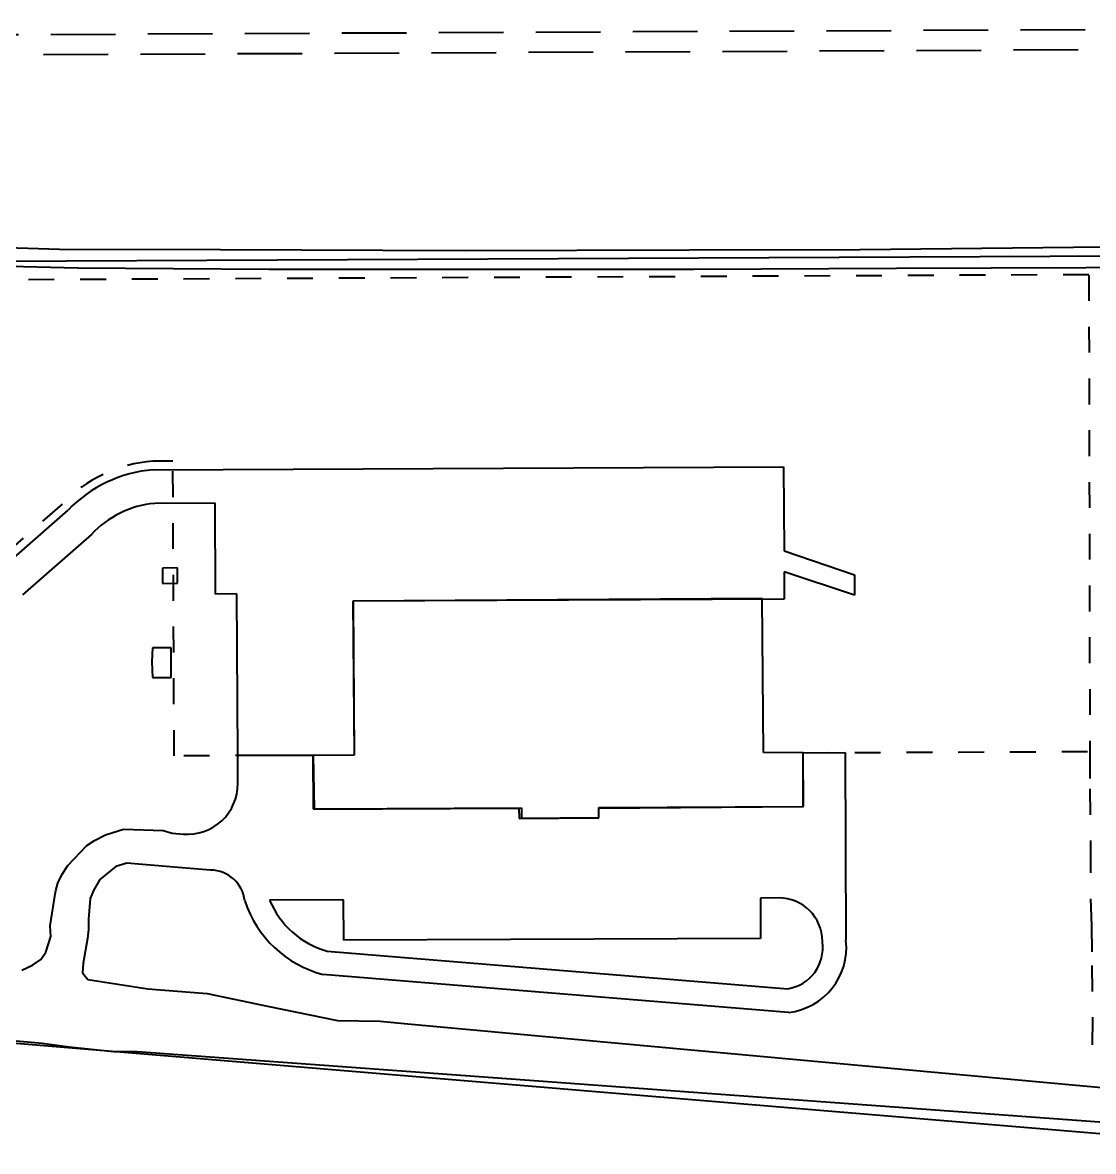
# Model space of a CAD drawing. Header units: metres. Extents: x 625987 to 635197, y 3048449 to 3066446.
# Drawn here: x 634643.004 to 634647.144, y 3063193.823 to 3063198.185 of the extents above; entities that cross this region are included whole.
import ezdxf

# ---------------------------------------------------------------- set-up
doc = ezdxf.new("R2010")
doc.units = ezdxf.units.M
doc.linetypes.add('DASHED', pattern=[0.75, 0.5, -0.25])
doc.linetypes.add('HIDDEN', pattern=[0.375, 0.25, -0.125])
for name, color, linetype, lineweight in [('C-BLDG', 253, 'Continuous', 5), ('C-CLER-AERO', 253, 'Continuous', 5), ('C-FENC-AIRF-SECU', 253, 'DASHED', 0), ('C-NTWK-WATR-AIRF', 253, 'HIDDEN', 0), ('C-ROAD-AIRF', 253, 'Continuous', 5), ('C-ROAD-LAND', 253, 'Continuous', 9)]:
    doc.layers.add(name, color=color, linetype=linetype, lineweight=lineweight)
doc.styles.add('ADPI R', font='swiss.ttf')
doc.linetypes.add('OLS', pattern='A,4,-2,4,-2,["OLS",ADPI R,S=1.2,R=0,X=-1.7,Y=-0.5],-2,4,-2,4,-2', length=26)

msp = doc.modelspace()

# ---------------------------------------------------------------- linework, layer by layer
at = {"layer": 'C-BLDG', "lineweight": 40}
for p, q in [((634643.6035, 3063196.0778, 24568986.0801), (634643.545, 3063196.0765, 24568986.0801)), ((634643.6035, 3063196.0778, 24568986.0801), (634643.545, 3063196.0765, 24568986.0801)), ((634643.545, 3063196.0765, 24568986.0801), (634643.545, 3063196.0179, 24568986.0801)), ((634643.545, 3063196.0765, 24568986.0801), (634643.545, 3063196.0179, 24568986.0801)), ((634643.6035, 3063196.0192, 24568986.0801), (634643.6035, 3063196.0778, 24568986.0801)), ((634643.6035, 3063196.0192, 24568986.0801), (634643.6035, 3063196.0778, 24568986.0801)), ((634643.545, 3063196.0179, 24568986.0801), (634643.6035, 3063196.0192, 24568986.0801)), ((634643.545, 3063196.0179, 24568986.0801), (634643.6035, 3063196.0192, 24568986.0801)), ((634645.8636, 3063195.9595, 24568986.0801), (634644.2806, 3063195.9496, 24568986.0801)), ((634645.8636, 3063195.9595, 24568986.0801), (634644.2806, 3063195.9496, 24568986.0801)), ((634644.2806, 3063195.9496, 24568986.0801), (634644.2855, 3063195.3545, 24568986.0801)), ((634644.2806, 3063195.9496, 24568986.0801), (634644.2855, 3063195.3545, 24568986.0801)), ((634645.8685, 3063195.3644, 24568986.0801), (634645.8636, 3063195.9595, 24568986.0801)), ((634645.8685, 3063195.3644, 24568986.0801), (634645.8636, 3063195.9595, 24568986.0801)), ((634643.5065, 3063195.769, 24568986.0801), (634643.5038, 3063195.7145, 24568986.0801)), ((634643.5065, 3063195.769, 24568986.0801), (634643.5038, 3063195.7145, 24568986.0801)), ((634643.5791, 3063195.7685, 24568986.0801), (634643.5065, 3063195.769, 24568986.0801)), ((634643.5791, 3063195.7685, 24568986.0801), (634643.5065, 3063195.769, 24568986.0801)), ((634643.5791, 3063195.6545, 24568986.0801), (634643.5791, 3063195.7685, 24568986.0801)), ((634643.5791, 3063195.6545, 24568986.0801), (634643.5791, 3063195.7685, 24568986.0801)), ((634643.5038, 3063195.7145, 24568986.0801), (634643.5058, 3063195.6548, 24568986.0801)), ((634643.5038, 3063195.7145, 24568986.0801), (634643.5058, 3063195.6548, 24568986.0801)), ((634643.5058, 3063195.6548, 24568986.0801), (634643.5791, 3063195.6545, 24568986.0801)), ((634643.5058, 3063195.6548, 24568986.0801), (634643.5791, 3063195.6545, 24568986.0801)), ((634646.0216, 3063195.3634, 24568986.0801), (634645.8685, 3063195.3644, 24568986.0801)), ((634646.0216, 3063195.3634, 24568986.0801), (634645.8685, 3063195.3644, 24568986.0801)), ((634646.0224, 3063195.1558, 24568986.0801), (634646.0216, 3063195.3634, 24568986.0801)), ((634646.0224, 3063195.1558, 24568986.0801), (634646.0216, 3063195.3634, 24568986.0801)), ((634644.2855, 3063195.3545, 24568986.0801), (634644.1272, 3063195.3526, 24568986.0801)), ((634644.2855, 3063195.3545, 24568986.0801), (634644.1272, 3063195.3526, 24568986.0801)), ((634644.1272, 3063195.3526, 24568986.0801), (634644.132, 3063195.1454, 24568986.0801)), ((634644.1272, 3063195.3526, 24568986.0801), (634644.132, 3063195.1454, 24568986.0801)), ((634644.132, 3063195.1454, 24568986.0801), (634644.9224, 3063195.1488, 24568986.0801)), ((634644.132, 3063195.1454, 24568986.0801), (634644.9224, 3063195.1488, 24568986.0801)), ((634644.9224, 3063195.1488, 24568986.0801), (634644.9237, 3063195.1097, 24568986.0801)), ((634644.9224, 3063195.1488, 24568986.0801), (634644.9237, 3063195.1097, 24568986.0801)), ((634645.2319, 3063195.1499, 24568986.0801), (634646.0224, 3063195.1558, 24568986.0801)), ((634645.2319, 3063195.1499, 24568986.0801), (634646.0224, 3063195.1558, 24568986.0801)), ((634645.2324, 3063195.1118, 24568986.0801), (634645.2319, 3063195.1499, 24568986.0801)), ((634645.2324, 3063195.1118, 24568986.0801), (634645.2319, 3063195.1499, 24568986.0801)), ((634644.9237, 3063195.1097, 24568986.0801), (634645.2324, 3063195.1118, 24568986.0801)), ((634644.9237, 3063195.1097, 24568986.0801), (634645.2324, 3063195.1118, 24568986.0801)), ((634642.119, 3063194.3129, 24568986.0801), (634648.0009, 3063193.8228, 24568986.0801)), ((634642.119, 3063194.3129, 24568986.0801), (634648.0009, 3063193.8228, 24568986.0801))]:
    msp.add_line(p, q, dxfattribs=at)
at = {"layer": 'C-CLER-AERO', "linetype": 'OLS', "lineweight": 40}
msp.add_line((634652.5942, 3063197.3079, 24568986.0801), (634612.9564, 3063197.1199, 24568986.0801), dxfattribs=at)
msp.add_line((634652.5942, 3063197.3079, 24568986.0801), (634612.9564, 3063197.1199, 24568986.0801), dxfattribs=at)
at = {"layer": 'C-FENC-AIRF-SECU', "lineweight": 40, "ltscale": 0.2}
for p, q in [((634647.1267, 3063197.211, 24568986.0801), (634631.7257, 3063197.1381, 24568986.0801)), ((634647.1267, 3063197.211, 24568986.0801), (634631.7257, 3063197.1381, 24568986.0801)), ((634648.7235, 3063197.2174, 24568986.0801), (634647.1267, 3063197.2098, 24568986.0801)), ((634648.7235, 3063197.2174, 24568986.0801), (634647.1267, 3063197.2098, 24568986.0801)), ((634647.1267, 3063197.2098, 24568986.0801), (634647.1303, 3063195.3636, 24568986.0801)), ((634647.1267, 3063197.2098, 24568986.0801), (634647.1303, 3063195.3636, 24568986.0801)), ((634643.585, 3063196.491, 24568986.0801), (634643.508, 3063196.4906, 24568986.0801)), ((634643.585, 3063196.491, 24568986.0801), (634643.508, 3063196.4906, 24568986.0801)), ((634643.5904, 3063195.3512, 24568986.0801), (634643.585, 3063196.491, 24568986.0801)), ((634643.5904, 3063195.3512, 24568986.0801), (634643.585, 3063196.491, 24568986.0801)), ((634643.1567, 3063196.3247, 24568986.0801), (634642.896, 3063196.096, 24568986.0801)), ((634643.1567, 3063196.3247, 24568986.0801), (634642.896, 3063196.096, 24568986.0801)), ((634646.0215, 3063195.3634, 24568986.0801), (634647.1321, 3063195.3687, 24568986.0801)), ((634646.0215, 3063195.3634, 24568986.0801), (634647.1321, 3063195.3687, 24568986.0801)), ((634647.1303, 3063195.3636, 24568986.0801), (634647.1307, 3063195.2238, 24568986.0801)), ((634647.1303, 3063195.3636, 24568986.0801), (634647.1307, 3063195.2238, 24568986.0801)), ((634644.1272, 3063195.3538, 24568986.0801), (634643.5904, 3063195.3512, 24568986.0801)), ((634644.1272, 3063195.3538, 24568986.0801), (634643.5904, 3063195.3512, 24568986.0801)), ((634647.1307, 3063195.2238, 24568986.0801), (634647.1332, 3063194.9995, 24568986.0801)), ((634647.1307, 3063195.2238, 24568986.0801), (634647.1332, 3063194.9995, 24568986.0801)), ((634647.1332, 3063194.9995, 24568986.0801), (634647.1336, 3063194.7674, 24568986.0801)), ((634647.1332, 3063194.9995, 24568986.0801), (634647.1336, 3063194.7674, 24568986.0801)), ((634647.1336, 3063194.7674, 24568986.0801), (634647.1363, 3063194.6935, 24568986.0801)), ((634647.1336, 3063194.7674, 24568986.0801), (634647.1363, 3063194.6935, 24568986.0801)), ((634647.1363, 3063194.6935, 24568986.0801), (634647.1385, 3063194.5414, 24568986.0801)), ((634647.1363, 3063194.6935, 24568986.0801), (634647.1385, 3063194.5414, 24568986.0801)), ((634647.1385, 3063194.5414, 24568986.0801), (634647.1401, 3063194.3348, 24568986.0801)), ((634647.1385, 3063194.5414, 24568986.0801), (634647.1401, 3063194.3348, 24568986.0801)), ((634647.1401, 3063194.3348, 24568986.0801), (634647.1379, 3063194.1552, 24568986.0801)), ((634647.1401, 3063194.3348, 24568986.0801), (634647.1379, 3063194.1552, 24568986.0801))]:
    msp.add_line(p, q, dxfattribs=at)
msp.add_ellipse((634643.5502, 3063195.9465, 24568986.0801), major_axis=(0.386, 0.386), ratio=1, start_param=0.862784, end_param=1.590498, dxfattribs=at)
msp.add_ellipse((634643.5502, 3063195.9465, 24568986.0801), major_axis=(0.386, 0.386), ratio=1, start_param=0.862784, end_param=1.590498, dxfattribs=at)
at = {"layer": 'C-NTWK-WATR-AIRF', "lineweight": 40}
for p, q in [((634641.9879, 3063198.1346, 24568986.0801), (634652.7282, 3063198.1855, 24568986.0801)), ((634641.9879, 3063198.1346, 24568986.0801), (634652.7282, 3063198.1855, 24568986.0801)), ((634641.9603, 3063198.0565, 24568986.0801), (634652.7286, 3063198.1075, 24568986.0801)), ((634641.9603, 3063198.0565, 24568986.0801), (634652.7286, 3063198.1075, 24568986.0801))]:
    msp.add_line(p, q, dxfattribs=at)
at = {"layer": 'C-ROAD-AIRF', "lineweight": 40}
for p, q in [((634643.147, 3063197.3083, 24568986.0801), (634642.5542, 3063197.3265, 24568986.0801)), ((634643.147, 3063197.3083, 24568986.0801), (634642.5542, 3063197.3265, 24568986.0801)), ((634647.7126, 3063197.3214, 24568986.0801), (634647.0671, 3063197.316, 24568986.0801)), ((634647.7126, 3063197.3214, 24568986.0801), (634647.0671, 3063197.316, 24568986.0801)), ((634643.7688, 3063197.3068, 24568986.0801), (634643.147, 3063197.3083, 24568986.0801)), ((634643.7688, 3063197.3068, 24568986.0801), (634643.147, 3063197.3083, 24568986.0801)), ((634644.7116, 3063197.3031, 24568986.0801), (634643.7688, 3063197.3068, 24568986.0801)), ((634644.7116, 3063197.3031, 24568986.0801), (634643.7688, 3063197.3068, 24568986.0801)), ((634645.5809, 3063197.3053, 24568986.0801), (634644.7116, 3063197.3031, 24568986.0801)), ((634645.5809, 3063197.3053, 24568986.0801), (634644.7116, 3063197.3031, 24568986.0801)), ((634646.2407, 3063197.3072, 24568986.0801), (634645.5809, 3063197.3053, 24568986.0801)), ((634646.2407, 3063197.3072, 24568986.0801), (634645.5809, 3063197.3053, 24568986.0801)), ((634647.0671, 3063197.316, 24568986.0801), (634646.2407, 3063197.3072, 24568986.0801)), ((634647.0671, 3063197.316, 24568986.0801), (634646.2407, 3063197.3072, 24568986.0801)), ((634642.5107, 3063197.2555, 24568986.0801), (634643.2173, 3063197.237, 24568986.0801)), ((634642.5107, 3063197.2555, 24568986.0801), (634643.2173, 3063197.237, 24568986.0801)), ((634643.2173, 3063197.237, 24568986.0801), (634643.9572, 3063197.2321, 24568986.0801)), ((634643.2173, 3063197.237, 24568986.0801), (634643.9572, 3063197.2321, 24568986.0801)), ((634643.9572, 3063197.2321, 24568986.0801), (634644.8, 3063197.2319, 24568986.0801)), ((634643.9572, 3063197.2321, 24568986.0801), (634644.8, 3063197.2319, 24568986.0801)), ((634644.8, 3063197.2319, 24568986.0801), (634645.599, 3063197.2327, 24568986.0801)), ((634644.8, 3063197.2319, 24568986.0801), (634645.599, 3063197.2327, 24568986.0801)), ((634645.599, 3063197.2327, 24568986.0801), (634646.3833, 3063197.2362, 24568986.0801)), ((634645.599, 3063197.2327, 24568986.0801), (634646.3833, 3063197.2362, 24568986.0801)), ((634646.3833, 3063197.2362, 24568986.0801), (634647.1155, 3063197.2395, 24568986.0801)), ((634646.3833, 3063197.2362, 24568986.0801), (634647.1155, 3063197.2395, 24568986.0801)), ((634647.1155, 3063197.2395, 24568986.0801), (634649.1179, 3063197.2517, 24568986.0801)), ((634647.1155, 3063197.2395, 24568986.0801), (634649.1179, 3063197.2517, 24568986.0801)), ((634643.5094, 3063196.4574, 24568986.0801), (634645.9466, 3063196.4689, 24568986.0801)), ((634643.5094, 3063196.4574, 24568986.0801), (634645.9466, 3063196.4689, 24568986.0801)), ((634645.9466, 3063196.4689, 24568986.0801), (634645.9481, 3063196.1439, 24568986.0801)), ((634645.9466, 3063196.4689, 24568986.0801), (634645.9481, 3063196.1439, 24568986.0801)), ((634643.7485, 3063196.3286, 24568986.0801), (634643.5152, 3063196.3274, 24568986.0801)), ((634643.7485, 3063196.3286, 24568986.0801), (634643.5152, 3063196.3274, 24568986.0801)), ((634643.7501, 3063195.9769, 24568986.0801), (634643.7485, 3063196.3286, 24568986.0801)), ((634643.7501, 3063195.9769, 24568986.0801), (634643.7485, 3063196.3286, 24568986.0801)), ((634642.918, 3063196.0711, 24568986.0801), (634643.1798, 3063196.3007, 24568986.0801)), ((634642.918, 3063196.0711, 24568986.0801), (634643.1798, 3063196.3007, 24568986.0801)), ((634643.2701, 3063196.207, 24568986.0801), (634643.004, 3063195.9737, 24568986.0801)), ((634643.2701, 3063196.207, 24568986.0801), (634643.004, 3063195.9737, 24568986.0801)), ((634645.9481, 3063196.1439, 24568986.0801), (634646.2207, 3063196.0516, 24568986.0801)), ((634645.9481, 3063196.1439, 24568986.0801), (634646.2207, 3063196.0516, 24568986.0801)), ((634646.2211, 3063195.9722, 24568986.0801), (634645.9485, 3063196.0631, 24568986.0801)), ((634645.9485, 3063196.0631, 24568986.0801), (634645.949, 3063195.9575, 24568986.0801)), ((634646.2211, 3063195.9722, 24568986.0801), (634645.9485, 3063196.0631, 24568986.0801)), ((634645.9485, 3063196.0631, 24568986.0801), (634645.949, 3063195.9575, 24568986.0801)), ((634646.2207, 3063196.0516, 24568986.0801), (634646.2211, 3063195.9722, 24568986.0801)), ((634646.2207, 3063196.0516, 24568986.0801), (634646.2211, 3063195.9722, 24568986.0801)), ((634643.8329, 3063195.9773, 24568986.0801), (634643.7501, 3063195.9769, 24568986.0801)), ((634643.8329, 3063195.9773, 24568986.0801), (634643.7501, 3063195.9769, 24568986.0801)), ((634643.8358, 3063195.3524, 24568986.0801), (634643.8329, 3063195.9773, 24568986.0801)), ((634643.8358, 3063195.3524, 24568986.0801), (634643.8329, 3063195.9773, 24568986.0801)), ((634645.949, 3063195.9575, 24568986.0801), (634644.2827, 3063195.9497, 24568986.0801)), ((634645.949, 3063195.9575, 24568986.0801), (634644.2827, 3063195.9497, 24568986.0801)), ((634644.2827, 3063195.9497, 24568986.0801), (634644.2855, 3063195.3545, 24568986.0801)), ((634644.2827, 3063195.9497, 24568986.0801), (634644.2855, 3063195.3545, 24568986.0801)), ((634644.2855, 3063195.3545, 24568986.0801), (634643.8358, 3063195.3524, 24568986.0801)), ((634644.2855, 3063195.3545, 24568986.0801), (634643.8358, 3063195.3524, 24568986.0801))]:
    msp.add_line(p, q, dxfattribs=at)
for major_axis, start_param, end_param in [((-0.3624, 0.3624), -0.705692, 0.02242), ((-0.3624, 0.3624), -0.705692, 0.02242), ((-0.2705, 0.2705), -0.693881, 0.036249), ((-0.2705, 0.2705), -0.693881, 0.036249)]:
    msp.add_ellipse((634643.5502, 3063195.9465, 24568986.0801), major_axis=major_axis, ratio=1, start_param=start_param, end_param=end_param, dxfattribs=at)
at = {"layer": 'C-ROAD-LAND', "lineweight": 40}
for p, q in [((634646.0219, 3063195.3634, 24568986.0801), (634646.1841, 3063195.3642, 24568986.0801)), ((634646.0219, 3063195.3634, 24568986.0801), (634646.1841, 3063195.3642, 24568986.0801)), ((634646.0229, 3063195.1555, 24568986.0801), (634646.0219, 3063195.3634, 24568986.0801)), ((634646.0229, 3063195.1555, 24568986.0801), (634646.0219, 3063195.3634, 24568986.0801)), ((634646.1841, 3063195.3642, 24568986.0801), (634646.1875, 3063194.6386, 24568986.0801)), ((634646.1841, 3063195.3642, 24568986.0801), (634646.1875, 3063194.6386, 24568986.0801)), ((634643.8358, 3063195.3524, 24568986.0801), (634644.1263, 3063195.3538, 24568986.0801)), ((634643.8358, 3063195.3524, 24568986.0801), (634644.1263, 3063195.3538, 24568986.0801)), ((634643.8363, 3063195.2443, 24568986.0801), (634643.8358, 3063195.3524, 24568986.0801)), ((634643.8363, 3063195.2443, 24568986.0801), (634643.8358, 3063195.3524, 24568986.0801)), ((634644.1263, 3063195.3538, 24568986.0801), (634644.1273, 3063195.1465, 24568986.0801)), ((634644.1263, 3063195.3538, 24568986.0801), (634644.1273, 3063195.1465, 24568986.0801)), ((634644.1273, 3063195.1465, 24568986.0801), (634644.1403, 3063195.1466, 24568986.0801)), ((634644.1273, 3063195.1465, 24568986.0801), (634644.1403, 3063195.1466, 24568986.0801)), ((634644.1403, 3063195.1466, 24568986.0801), (634644.1533, 3063195.1466, 24568986.0801)), ((634644.1403, 3063195.1466, 24568986.0801), (634644.1533, 3063195.1466, 24568986.0801)), ((634644.1533, 3063195.1466, 24568986.0801), (634644.933, 3063195.1503, 24568986.0801)), ((634644.1533, 3063195.1466, 24568986.0801), (634644.933, 3063195.1503, 24568986.0801)), ((634644.933, 3063195.1503, 24568986.0801), (634644.9332, 3063195.1113, 24568986.0801)), ((634644.933, 3063195.1503, 24568986.0801), (634644.9332, 3063195.1113, 24568986.0801)), ((634645.2319, 3063195.1517, 24568986.0801), (634646.0229, 3063195.1555, 24568986.0801)), ((634645.2319, 3063195.1517, 24568986.0801), (634646.0229, 3063195.1555, 24568986.0801)), ((634645.2321, 3063195.1128, 24568986.0801), (634645.2319, 3063195.1517, 24568986.0801)), ((634645.2321, 3063195.1128, 24568986.0801), (634645.2319, 3063195.1517, 24568986.0801)), ((634644.9332, 3063195.1113, 24568986.0801), (634645.2321, 3063195.1128, 24568986.0801)), ((634644.9332, 3063195.1113, 24568986.0801), (634645.2321, 3063195.1128, 24568986.0801)), ((634643.3246, 3063195.0457, 24568986.0801), (634643.3937, 3063195.0688, 24568986.0801)), ((634643.3246, 3063195.0457, 24568986.0801), (634643.3937, 3063195.0688, 24568986.0801)), ((634643.3937, 3063195.0688, 24568986.0801), (634643.5471, 3063195.0628, 24568986.0801)), ((634643.3937, 3063195.0688, 24568986.0801), (634643.5471, 3063195.0628, 24568986.0801)), ((634643.5471, 3063195.0628, 24568986.0801), (634643.5823, 3063195.0525, 24568986.0801)), ((634643.5471, 3063195.0628, 24568986.0801), (634643.5823, 3063195.0525, 24568986.0801)), ((634643.5823, 3063195.0525, 24568986.0801), (634643.6258, 3063195.049, 24568986.0801)), ((634643.5823, 3063195.0525, 24568986.0801), (634643.6258, 3063195.049, 24568986.0801)), ((634643.253, 3063195.0057, 24568986.0801), (634643.2827, 3063195.025, 24568986.0801)), ((634643.253, 3063195.0057, 24568986.0801), (634643.2827, 3063195.025, 24568986.0801)), ((634643.2827, 3063195.025, 24568986.0801), (634643.3246, 3063195.0457, 24568986.0801)), ((634643.2827, 3063195.025, 24568986.0801), (634643.3246, 3063195.0457, 24568986.0801)), ((634643.1789, 3063194.9272, 24568986.0801), (634643.253, 3063195.0057, 24568986.0801)), ((634643.1789, 3063194.9272, 24568986.0801), (634643.253, 3063195.0057, 24568986.0801)), ((634643.1568, 3063194.8938, 24568986.0801), (634643.1789, 3063194.9272, 24568986.0801)), ((634643.1568, 3063194.8938, 24568986.0801), (634643.1789, 3063194.9272, 24568986.0801)), ((634643.3642, 3063194.9241, 24568986.0801), (634643.3032, 3063194.8733, 24568986.0801)), ((634643.3642, 3063194.9241, 24568986.0801), (634643.3032, 3063194.8733, 24568986.0801)), ((634643.4074, 3063194.9362, 24568986.0801), (634643.3642, 3063194.9241, 24568986.0801)), ((634643.4074, 3063194.9362, 24568986.0801), (634643.3642, 3063194.9241, 24568986.0801)), ((634643.5741, 3063194.9228, 24568986.0801), (634643.4074, 3063194.9362, 24568986.0801)), ((634643.5741, 3063194.9228, 24568986.0801), (634643.4074, 3063194.9362, 24568986.0801)), ((634643.7309, 3063194.9102, 24568986.0801), (634643.5741, 3063194.9228, 24568986.0801)), ((634643.7309, 3063194.9102, 24568986.0801), (634643.5741, 3063194.9228, 24568986.0801)), ((634643.1403, 3063194.86, 24568986.0801), (634643.1568, 3063194.8938, 24568986.0801)), ((634643.1403, 3063194.86, 24568986.0801), (634643.1568, 3063194.8938, 24568986.0801)), ((634643.1329, 3063194.8313, 24568986.0801), (634643.1403, 3063194.86, 24568986.0801)), ((634643.1329, 3063194.8313, 24568986.0801), (634643.1403, 3063194.86, 24568986.0801)), ((634643.3032, 3063194.8733, 24568986.0801), (634643.2782, 3063194.8316, 24568986.0801)), ((634643.3032, 3063194.8733, 24568986.0801), (634643.2782, 3063194.8316, 24568986.0801)), ((634643.1108, 3063194.6945, 24568986.0801), (634643.1306, 3063194.8171, 24568986.0801)), ((634643.1108, 3063194.6945, 24568986.0801), (634643.1306, 3063194.8171, 24568986.0801)), ((634643.1306, 3063194.8171, 24568986.0801), (634643.1329, 3063194.8313, 24568986.0801)), ((634643.1306, 3063194.8171, 24568986.0801), (634643.1329, 3063194.8313, 24568986.0801)), ((634643.2659, 3063194.7997, 24568986.0801), (634643.2584, 3063194.7203, 24568986.0801)), ((634643.2659, 3063194.7997, 24568986.0801), (634643.2584, 3063194.7203, 24568986.0801)), ((634643.2782, 3063194.8316, 24568986.0801), (634643.2659, 3063194.7997, 24568986.0801)), ((634643.2782, 3063194.8316, 24568986.0801), (634643.2659, 3063194.7997, 24568986.0801)), ((634644.2452, 3063194.7945, 24568986.0801), (634643.9593, 3063194.7932, 24568986.0801)), ((634644.2452, 3063194.7945, 24568986.0801), (634643.9593, 3063194.7932, 24568986.0801)), ((634644.246, 3063194.6386, 24568986.0801), (634644.2452, 3063194.7945, 24568986.0801)), ((634644.246, 3063194.6386, 24568986.0801), (634644.2452, 3063194.7945, 24568986.0801)), ((634645.9268, 3063194.8025, 24568986.0801), (634645.8567, 3063194.8022, 24568986.0801)), ((634645.9268, 3063194.8025, 24568986.0801), (634645.8567, 3063194.8022, 24568986.0801)), ((634645.8567, 3063194.8022, 24568986.0801), (634645.8575, 3063194.6462, 24568986.0801)), ((634645.8567, 3063194.8022, 24568986.0801), (634645.8575, 3063194.6462, 24568986.0801)), ((634643.2584, 3063194.7203, 24568986.0801), (634643.2585, 3063194.6802, 24568986.0801)), ((634643.2584, 3063194.7203, 24568986.0801), (634643.2585, 3063194.6802, 24568986.0801)), ((634643.1127, 3063194.6533, 24568986.0801), (634643.1108, 3063194.6945, 24568986.0801)), ((634643.1127, 3063194.6533, 24568986.0801), (634643.1108, 3063194.6945, 24568986.0801)), ((634643.2585, 3063194.6802, 24568986.0801), (634643.2547, 3063194.646, 24568986.0801)), ((634643.2585, 3063194.6802, 24568986.0801), (634643.2547, 3063194.646, 24568986.0801)), ((634643.0945, 3063194.5933, 24568986.0801), (634643.1127, 3063194.6533, 24568986.0801)), ((634643.0945, 3063194.5933, 24568986.0801), (634643.1127, 3063194.6533, 24568986.0801)), ((634643.2547, 3063194.646, 24568986.0801), (634643.2381, 3063194.5505, 24568986.0801)), ((634643.2547, 3063194.646, 24568986.0801), (634643.2381, 3063194.5505, 24568986.0801)), ((634645.8575, 3063194.6462, 24568986.0801), (634644.246, 3063194.6386, 24568986.0801)), ((634645.8575, 3063194.6462, 24568986.0801), (634644.246, 3063194.6386, 24568986.0801)), ((634646.0966, 3063194.6328, 24568986.0801), (634646.0966, 3063194.6344, 24568986.0801)), ((634646.0966, 3063194.6328, 24568986.0801), (634646.0966, 3063194.6344, 24568986.0801)), ((634643.075, 3063194.5649, 24568986.0801), (634643.0945, 3063194.5933, 24568986.0801)), ((634643.075, 3063194.5649, 24568986.0801), (634643.0945, 3063194.5933, 24568986.0801)), ((634644.1813, 3063194.597, 24568986.0801), (634645.9629, 3063194.4514, 24568986.0801)), ((634644.1813, 3063194.597, 24568986.0801), (634645.9629, 3063194.4514, 24568986.0801)), ((634643.0009, 3063194.5228, 24568986.0801), (634643.0421, 3063194.5428, 24568986.0801)), ((634643.0009, 3063194.5228, 24568986.0801), (634643.0421, 3063194.5428, 24568986.0801)), ((634643.0421, 3063194.5428, 24568986.0801), (634643.075, 3063194.5649, 24568986.0801)), ((634643.0421, 3063194.5428, 24568986.0801), (634643.075, 3063194.5649, 24568986.0801)), ((634643.2381, 3063194.5505, 24568986.0801), (634643.2353, 3063194.5125, 24568986.0801)), ((634643.2381, 3063194.5505, 24568986.0801), (634643.2353, 3063194.5125, 24568986.0801)), ((634643.2353, 3063194.5125, 24568986.0801), (634643.257, 3063194.4874, 24568986.0801)), ((634643.2353, 3063194.5125, 24568986.0801), (634643.257, 3063194.4874, 24568986.0801)), ((634643.257, 3063194.4874, 24568986.0801), (634643.4882, 3063194.4511, 24568986.0801)), ((634643.257, 3063194.4874, 24568986.0801), (634643.4882, 3063194.4511, 24568986.0801)), ((634645.9654, 3063194.36, 24568986.0801), (634644.1655, 3063194.507, 24568986.0801)), ((634645.9654, 3063194.36, 24568986.0801), (634644.1655, 3063194.507, 24568986.0801)), ((634643.4882, 3063194.4511, 24568986.0801), (634643.7176, 3063194.4325, 24568986.0801)), ((634643.4882, 3063194.4511, 24568986.0801), (634643.7176, 3063194.4325, 24568986.0801)), ((634643.7176, 3063194.4325, 24568986.0801), (634643.9513, 3063194.384, 24568986.0801)), ((634643.7176, 3063194.4325, 24568986.0801), (634643.9513, 3063194.384, 24568986.0801)), ((634643.9513, 3063194.384, 24568986.0801), (634644.2211, 3063194.3292, 24568986.0801)), ((634643.9513, 3063194.384, 24568986.0801), (634644.2211, 3063194.3292, 24568986.0801)), ((634644.2211, 3063194.3292, 24568986.0801), (634644.3869, 3063194.3265, 24568986.0801)), ((634644.2211, 3063194.3292, 24568986.0801), (634644.3869, 3063194.3265, 24568986.0801)), ((634644.3869, 3063194.3265, 24568986.0801), (634644.479, 3063194.3175, 24568986.0801)), ((634644.3869, 3063194.3265, 24568986.0801), (634644.479, 3063194.3175, 24568986.0801)), ((634644.479, 3063194.3175, 24568986.0801), (634647.2322, 3063194.0644, 24568986.0801)), ((634644.479, 3063194.3175, 24568986.0801), (634647.2322, 3063194.0644, 24568986.0801)), ((634643.08, 3063194.2395, 24568986.0801), (634642.9508, 3063194.2519, 24568986.0801)), ((634643.08, 3063194.2395, 24568986.0801), (634642.9508, 3063194.2519, 24568986.0801)), ((634643.1838, 3063194.2251, 24568986.0801), (634643.08, 3063194.2395, 24568986.0801)), ((634643.1838, 3063194.2251, 24568986.0801), (634643.08, 3063194.2395, 24568986.0801)), ((634643.3555, 3063194.2071, 24568986.0801), (634643.1838, 3063194.2251, 24568986.0801)), ((634643.3555, 3063194.2071, 24568986.0801), (634643.1838, 3063194.2251, 24568986.0801)), ((634643.4477, 3063194.2082, 24568986.0801), (634643.3555, 3063194.2071, 24568986.0801)), ((634643.4477, 3063194.2082, 24568986.0801), (634643.3555, 3063194.2071, 24568986.0801)), ((634647.2027, 3063193.9333, 24568986.0801), (634643.4477, 3063194.2082, 24568986.0801)), ((634647.2027, 3063193.9333, 24568986.0801), (634643.4477, 3063194.2082, 24568986.0801))]:
    msp.add_line(p, q, dxfattribs=at)
for centre, major_axis, start_param, end_param in [((634643.6414, 3063195.2433, 24568986.0801), (0.1378, 0.1378), 3.846806, 5.502524), ((634643.6414, 3063195.2433, 24568986.0801), (0.1378, 0.1378), 3.846806, 5.502524), ((634643.7301, 3063194.7764, 24568986.0801), (-0.0946, 0.0946), 4.035154, 5.491433), ((634643.7301, 3063194.7764, 24568986.0801), (-0.0946, 0.0946), 4.035154, 5.491433), ((634644.2753, 3063194.927, 24568986.0801), (-0.307, 0.307), 1.104451, 2.100529), ((634644.2753, 3063194.927, 24568986.0801), (-0.307, 0.307), 1.104451, 2.100529), ((634644.2753, 3063194.927, 24568986.0801), (0.2427, 0.2427), 2.756825, 3.649531), ((634644.2753, 3063194.927, 24568986.0801), (0.2427, 0.2427), 2.756825, 3.649531), ((634645.9276, 3063194.6336, 24568986.0801), (0.1195, 0.1195), 5.502524, 7.07332), ((634645.9276, 3063194.6336, 24568986.0801), (0.1195, 0.1195), 5.502524, 7.07332), ((634645.9366, 3063194.6107, 24568986.0801), (-0.1142, 0.1142), 2.51984, 4.063845), ((634645.9366, 3063194.6107, 24568986.0801), (-0.1142, 0.1142), 2.51984, 4.063845), ((634645.9366, 3063194.6107, 24568986.0801), (0.1785, 0.1785), 4.041371, 5.60816), ((634645.9366, 3063194.6107, 24568986.0801), (0.1785, 0.1785), 4.041371, 5.60816)]:
    msp.add_ellipse(centre, major_axis=major_axis, ratio=1, start_param=start_param, end_param=end_param, dxfattribs=at)

doc.saveas('drawing.dxf')
